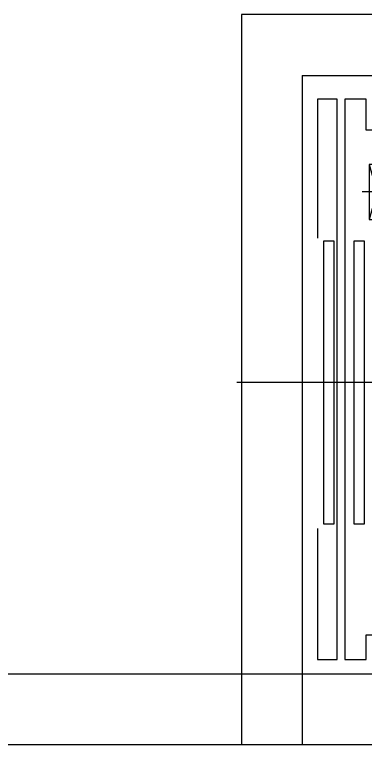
# Model space of a CAD drawing. Header units: millimetres. Extents: x 116443 to 620443, y -399357 to -63957.
# Drawn here: x 394740 to 395892, y -168261 to -165861 of the extents above; entities that cross this region are included whole.
import ezdxf

# ---------------------------------------------------------------- set-up
doc = ezdxf.new("R2010")
doc.units = ezdxf.units.MM
doc.header["$LTSCALE"] = 600
doc.layers.add('z', color=8, linetype='Continuous')
doc.layers.add('레이스웨이', color=6, linetype='Continuous')

# ---------------------------------------------------------------- blocks, each defined once
blk = doc.blocks.new('car_button')
at = {"layer": 'z', "color": 8}
for p, q in [((110, 7.2), (-110, 7.2)), ((-110, 7.2), (-110, 0)), ((-90, 0), (-110, 0)), ((-90, 0), (110, 0)), ((110, 0), (110, 7.2))]:
    blk.add_line(p, q, dxfattribs=at)
at = {"layer": 'z', "color": 8, "ltscale": 200}
for p, q in [((-90, -50), (90, 0)), ((-90, 0), (90, -50)), ((0, 23.2), (0, -73.2))]:
    blk.add_line(p, q, dxfattribs=at)
at = {"layer": 'z', "color": 8}
blk.add_lwpolyline([(-90, -50), (90, -50), (90, 0), (-90, 0)], close=True, dxfattribs=at)

msp = doc.modelspace()

# ---------------------------------------------------------------- linework, layer by layer
at = {"layer": 'z', "color": 8}
for p, q in [((398084.9, -165860.7), (395484.9, -165860.7)), ((395484.9, -165860.7), (395484.9, -168260.7)), ((395684.9, -166060.7), (395684.9, -168260.7)), ((395799.9, -166138.8), (395734.9, -166138.8)), ((395734.9, -166138.8), (395734.9, -166595.8)), ((395799.9, -167981.8), (395799.9, -166138.8)), ((395734.9, -167550.7), (395734.9, -167981.8)), ((395734.9, -167981.8), (395799.9, -167981.8)), ((391444.9, -168260.7), (398384.9, -168260.7)), ((395684.9, -168260.7), (397884.9, -168260.7))]:
    msp.add_line(p, q, dxfattribs=at)
at = {"layer": 'z', "color": 8, "ltscale": 200}
msp.add_line((397934.9, -167070.8), (395469.9, -167070.8), dxfattribs=at)
at = {"layer": 'z', "color": 8}
for points in [[(395684.9, -166060.7), (397884.9, -166060.7), (397884.9, -166470.7)], [(397379.9, -166240.8), (395894.9, -166240.8), (395894.9, -166138.8), (395824.9, -166138.8), (395824.9, -167981.8)], [(395789.9, -167535.8), (395789.9, -166605.8), (395754.9, -166605.8), (395754.9, -167535.8), (395789.9, -167535.8)], [(395889.9, -167535.8), (395889.9, -166605.8), (395854.9, -166605.8), (395854.9, -167535.8), (395889.9, -167535.8)], [(395824.9, -167981.8), (395894.9, -167981.8), (395894.9, -167900.8), (397379.9, -167900.8)]]:
    msp.add_lwpolyline(points, dxfattribs=at)
at = {"layer": '레이스웨이', "color": 6, "lineweight": 30}
msp.add_line((370694.9, -168028.7), (399618.3, -168028.7), dxfattribs=at)

# ---------------------------------------------------------------- block references
at = {"layer": 'z', "color": 8, "rotation": 270}
msp.add_blockref('car_button', (395954.9, -166444.1), dxfattribs=at)

doc.saveas('drawing.dxf')
